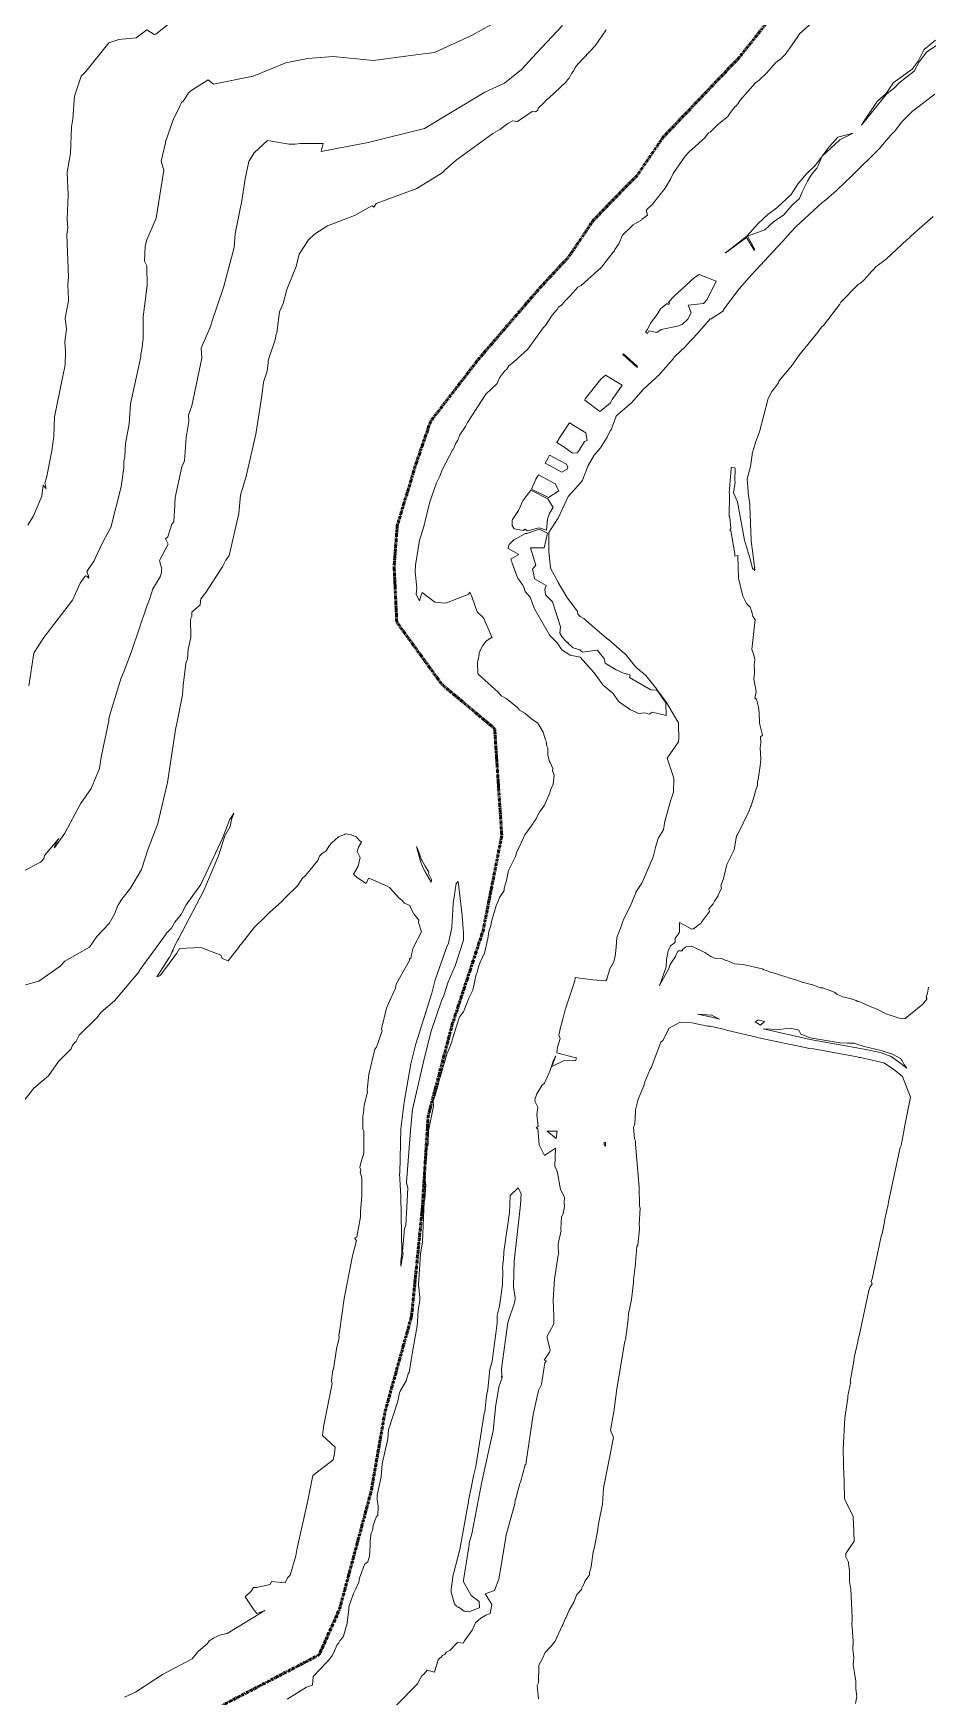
# Model space of a CAD drawing. Header units: metres. Extents: x 808092 to 809616, y 9156899 to 9158040.
# Drawn here: x 808576.5 to 808812.7, y 9157378.6 to 9157817.8 of the extents above; entities that cross this region are included whole.
import ezdxf

# ---------------------------------------------------------------- set-up
doc = ezdxf.new("R2010")
doc.units = ezdxf.units.M
doc.linetypes.add('ACAD_ISO08W100', pattern=[36, 24, -3, 6, -3])
doc.linetypes.add('PHANTOM2', pattern=[1.25, 0.625, -0.125, 0.125, -0.125, 0.125, -0.125])
doc.layers.add('AA L BOT', color=148, linetype='ACAD_ISO08W100')
doc.layers.add('C-TOPO-MAJR', color=9, linetype='Continuous')

msp = doc.modelspace()

# ---------------------------------------------------------------- linework, layer by layer
at = {"layer": 'AA L BOT', "color": 11, "linetype": 'PHANTOM2', "lineweight": 50, "flags": 128}
msp.add_lwpolyline([(809009.76, 9157202.86), (809014.54, 9157221.4), (809017.27, 9157235.2), (809018.36, 9157253.51), (809016.04, 9157264.42), (809013.72, 9157273.55), (809010.43, 9157317.5), (809004.7, 9157358.17), (809003.88, 9157375.54), (809001.56, 9157383.03), (808999.38, 9157413.85), (808997.46, 9157438.58), (808996.64, 9157444.85), (808989.68, 9157458.21), (808984.2, 9157467.93), (808976.7, 9157477.74), (808966.18, 9157491.69), (808960.72, 9157495.5), (808957.85, 9157501.09), (808948.81, 9157519.52), (808930.29, 9157538.21), (808919.72, 9157548.33), (808926.34, 9157564.44), (808941.53, 9157604.28), (808959.17, 9157651.22), (808975.82, 9157702.07), (808981.13, 9157717.28), (808980.58, 9157722.7), (808966.39, 9157741.88), (808939.93, 9157779.47), (808927.82, 9157791.17), (808904.71, 9157818.16), (808893.41, 9157829.72), (808866.84, 9157842.09), (808842.32, 9157851.69), (808817.56, 9157854.75), (808802.36, 9157852.79), (808789.98, 9157845.57), (808763, 9157811.51), (808742.78, 9157790.32), (808735.94, 9157780.28), (808724.4, 9157768.47), (808717.86, 9157758.74), (808710.35, 9157750.68), (808693.91, 9157731.58), (808681.39, 9157715.32), (808677.62, 9157704.31), (808672.61, 9157687.91), (808671.77, 9157677.18), (808672.47, 9157662.31), (808684.4, 9157645.86), (808698.32, 9157634.19), (808700.2, 9157605.97), (808695.24, 9157580.72), (808687.14, 9157556.16), (808680.76, 9157531.9), (808679.2, 9157507.34), (808676.36, 9157478.97), (808669.41, 9157453.99), (808665.72, 9157432.87), (808657.34, 9157401.65), (808651.95, 9157389.6), (808627.39, 9157376.81), (808613.63, 9157368.16), (808599.41, 9157357.21), (808589.63, 9157343.18), (808579.91, 9157324.84), (808565.92, 9157300.21), (808551.85, 9157274.81), (808547.84, 9157261.07), (808549.32, 9157250.14), (808556.53, 9157238.48), (808562.01, 9157228.25), (808573.12, 9157208.61), (808582.2, 9157194.93), (808600.88, 9157177.56), (808621.74, 9157158.62), (808629.84, 9157151.16), (808635.95, 9157144.12), (808668.13, 9157132.22), (808682.11, 9157128.83), (808705.18, 9157127.22), (808727.24, 9157125.01), (808744.34, 9157126.48), (808754.77, 9157125.31), (808764.18, 9157125.45), (808769.03, 9157127.8), (808780.93, 9157127.95), (808797.59, 9157127.66), (808824.19, 9157126.92), (808834.92, 9157128.83), (808860.61, 9157135), (808866.51, 9157128.37), (808899.13, 9157127.19), (808914.32, 9157127.78), (808929.8, 9157131.31), (808950.06, 9157133.82), (808969.68, 9157143.23), (808977.61, 9157147.31), (808981.62, 9157160.05), (808992.52, 9157180.45), (809000.83, 9157192.98), (809006.88, 9157200.89)], close=True, dxfattribs=at)
at = {"layer": 'C-TOPO-MAJR', "color": 9, "linetype": 'Continuous', "lineweight": 5}
for points, elevation in [([(808727.75, 9157818.69), (808724.9, 9157814.51), (808720.25, 9157809.69), (808719.59, 9157808.81), (808719.11, 9157807.78), (808718.64, 9157807.16), (808718.01, 9157805.99), (808717.59, 9157805.56), (808717.13, 9157804.88), (808712.69, 9157800.73), (808712.03, 9157800.27), (808711.22, 9157799.34), (808709.81, 9157798.01), (808709.76, 9157797.48), (808709.15, 9157797.09), (808708.23, 9157797.13), (808704.35, 9157794.55), (808703.11, 9157794.65), (808701.84, 9157793.98), (808699.73, 9157792.37), (808697.87, 9157791.33), (808688.13, 9157784.27), (808685.33, 9157781.87), (808684.46, 9157780.95), (808677.77, 9157776.82), (808667.04, 9157772.87), (808666.37, 9157771.86), (808665.9, 9157772.26), (808661.27, 9157769.72), (808654.21, 9157766.96), (808650.72, 9157764.77), (808649.13, 9157763.3), (808646.65, 9157759.5), (808645.89, 9157756.24), (808643.41, 9157750.14), (808642.46, 9157746.48), (808641.51, 9157744.27), (808640.81, 9157738.74), (808640.65, 9157738.37), (808640.36, 9157736.86), (808638.7, 9157731.93), (808638.54, 9157731.32), (808638.54, 9157730.75), (808638.27, 9157728.63), (808637.23, 9157725.68), (808636.86, 9157722.11), (808635.23, 9157711.94), (808632.69, 9157700.9), (808631.22, 9157695.81), (808630.73, 9157690.98), (808628.22, 9157679.88), (808627.34, 9157678.64), (808626.5, 9157677.08), (808622, 9157670.18), (808620.68, 9157668.44), (808620.56, 9157666.87), (808618.36, 9157664.98), (808618.35, 9157663.84), (808618, 9157663.14), (808618.1, 9157658.28), (808617.33, 9157655.14), (808617.18, 9157652.58), (808616.97, 9157652), (808616.8, 9157651.38), (808616.03, 9157645.6), (808615.89, 9157643.13), (808614.25, 9157635.14), (808614.08, 9157634.5), (808611.92, 9157619.98), (808609.4, 9157609.12), (808606.8, 9157602.44), (808605.05, 9157597), (808602.13, 9157592.1), (808599.83, 9157589.12), (808598.8, 9157587.46), (808597.93, 9157585.16), (808596.53, 9157582.74), (808593.28, 9157579.34), (808591.31, 9157576.49), (808584.78, 9157572.8), (808583.57, 9157571.43), (808577.95, 9157567.47), (808570.97, 9157565.59)], 2890), ([(808716.22, 9157819.87), (808709.39, 9157812.57), (808705.39, 9157808.22), (808700.94, 9157804.61), (808695.74, 9157802.27), (808679.77, 9157792.67), (808664.89, 9157789.01), (808652.52, 9157786.55), (808653, 9157788.67), (808646.99, 9157788.7), (808645.61, 9157788.52), (808644.09, 9157788.52), (808638.35, 9157789.49), (808634.82, 9157786.28), (808633.42, 9157783.95), (808632.45, 9157779.39), (808631.35, 9157772.51), (808631.27, 9157772.29), (808629.79, 9157764.87), (808629.53, 9157761.21), (808626.72, 9157750.7), (808623.61, 9157741.58), (808623.34, 9157740.59), (808620.84, 9157734.68), (808621, 9157732.04), (808618.34, 9157719.4), (808617.5, 9157716.97), (808617.55, 9157715.29), (808616.85, 9157711.07), (808616.42, 9157704.92), (808615.74, 9157703.32), (808613.97, 9157695.23), (808613.86, 9157693.35), (808613.87, 9157693.19), (808613.6, 9157688.84), (808613.07, 9157688.18), (808611.99, 9157684.86), (808611.36, 9157684.35), (808612.08, 9157682.9), (808609.84, 9157678.56), (808610.44, 9157676.34), (808610.31, 9157675.93), (808610.36, 9157675.31), (808609.98, 9157674.32), (808608.05, 9157671.07), (808607.2, 9157668.32), (808606.43, 9157666.55), (808602.37, 9157654.57), (808600.41, 9157649.21), (808599.69, 9157647.64), (808596.69, 9157637.83), (808596.46, 9157636.68), (808596.46, 9157636.27), (808594.39, 9157626.69), (808593.96, 9157623.67), (808591.72, 9157618.37), (808588.94, 9157614.36), (808584.78, 9157606.58), (808582.1, 9157602.76), (808581.94, 9157602.82), (808582.17, 9157603.36), (808583.26, 9157605.17), (808579.44, 9157600.67), (808579.26, 9157599.85), (808578.36, 9157598.96), (808572.86, 9157595.99)], 2880), ([(808613.91, 9157821.63), (808608.83, 9157817.58), (808608.64, 9157817.58), (808608.43, 9157817.47), (808606.44, 9157818.7), (808603.63, 9157816.64), (808599.02, 9157816.15), (808596.43, 9157815.31), (808590.34, 9157807.75), (808589.11, 9157806.49), (808587.37, 9157801.17), (808586.93, 9157795.26), (808586.53, 9157793.12), (808586.3, 9157786.1), (808585.44, 9157781.16), (808585.71, 9157775.18), (808585.41, 9157768.66), (808585.55, 9157766.42), (808585.45, 9157765.21), (808585.36, 9157764.61), (808585.79, 9157753.37), (808585.63, 9157751.35), (808585.77, 9157747.47), (808585.76, 9157747.17), (808584.89, 9157742.55), (808585.26, 9157739.7), (808584.84, 9157736.33), (808584.99, 9157733.74), (808584.91, 9157730.26), (808582.03, 9157716.56), (808581.87, 9157711.45), (808581.4, 9157707.51), (808579.98, 9157700.41), (808579.49, 9157698.99), (808579.89, 9157697.62), (808579.22, 9157698.23), (808579.04, 9157698.46), (808578.75, 9157695.56), (808576.52, 9157690.43), (808575.01, 9157687.9)], 2860), ([(808697.27, 9157820.07), (808692.2, 9157817.18), (808682.47, 9157812.75), (808678.11, 9157812.19), (808666.36, 9157810.61), (808655.65, 9157811.65), (808648.96, 9157811.12), (808643.17, 9157810.02), (808634.57, 9157806.45), (808624.03, 9157804.41), (808622.67, 9157805.51), (808618.34, 9157802.83), (808617.49, 9157802.04), (808616.5, 9157800.48), (808616.04, 9157799.89), (808615.63, 9157799.49), (808615.28, 9157798.81), (808615.07, 9157798.29), (808613.5, 9157795.25), (808611.36, 9157789.18), (808611.36, 9157788.88), (808610.21, 9157784.05), (808610.91, 9157781.68), (808608.94, 9157769), (808606.45, 9157763.27), (808606.05, 9157761.59), (808605.83, 9157757.66), (808606.47, 9157756.42), (808606.52, 9157751.19), (808605.47, 9157742.93), (808605.46, 9157737.17), (808605.18, 9157734.34), (808604.91, 9157732.95), (808604.89, 9157732.37), (808602.15, 9157719.97), (808601.8, 9157714.72), (808600.85, 9157709.45), (808600.68, 9157705.93), (808600.36, 9157704.75), (808600.42, 9157703.05), (808599.71, 9157698.07), (808596.98, 9157687.27), (808594.99, 9157683.82), (808593.06, 9157679.74), (808592.58, 9157678.52), (808590.93, 9157676.19), (808590.63, 9157675.65), (808591.01, 9157674.56), (808591.13, 9157673.96), (808590.58, 9157674.43), (808590.38, 9157674.57), (808590.06, 9157674.37), (808588.87, 9157672.63), (808586.81, 9157668.12), (808579.24, 9157658.28), (808576.7, 9157654.31), (808576.65, 9157654.1), (808575.28, 9157645.48)], 2870), ([(808783.1, 9157821.45), (808778.8, 9157817.69), (808778.6, 9157817.19), (808777.45, 9157815.59), (808777.1, 9157815.02), (808775.01, 9157812.21), (808773.89, 9157811.08), (808772.57, 9157810.13), (808770.15, 9157807.27), (808768.21, 9157805.4), (808767.21, 9157804.69), (808763.19, 9157800.14), (808762.63, 9157799.24), (808762.05, 9157798.59), (808761.62, 9157798.3), (808760.39, 9157796.62), (808759.93, 9157795.86), (808757.1, 9157793.54), (808755.26, 9157791.73), (808754.79, 9157791.52), (808753.81, 9157790.24), (808749.57, 9157786.44), (808748.66, 9157785.4), (808745.44, 9157780.82), (808744.85, 9157779.5), (808743.34, 9157776.9), (808739.98, 9157772.71), (808738.35, 9157771.12), (808738.69, 9157769.82), (808737.25, 9157768.73), (808737.19, 9157768.56), (808734.91, 9157767.21), (808734.59, 9157766.84), (808732.05, 9157764.48), (808731.12, 9157762.17), (808730.03, 9157760.68), (808729.93, 9157760.38), (808729.6, 9157760.05), (808726.5, 9157756.09), (808726.42, 9157755.95), (808721.13, 9157751.17), (808720.27, 9157750.74), (808718.28, 9157748.5), (808717.02, 9157747.27), (808716.04, 9157746.14), (808715.22, 9157745.48), (808714.87, 9157744.89), (808713.51, 9157743.35), (808711.72, 9157740.61), (808711.12, 9157740.03), (808707.06, 9157734.38), (808703.26, 9157730.95), (808702.03, 9157730.02), (808701.5, 9157729.15), (808700.89, 9157728.63), (808699.64, 9157726.85), (808699, 9157725.37), (808696, 9157722.53), (808691.12, 9157715.07), (808690.66, 9157714), (808689.82, 9157712.87), (808689.1, 9157711.76), (808688.62, 9157710.34), (808688.1, 9157709.55), (808687.42, 9157708.01), (808687.24, 9157707.94), (808684.51, 9157702.74), (808683.82, 9157700.88), (808682.96, 9157699.08), (808681.2, 9157694.09), (808679.57, 9157687.23), (808678.48, 9157683.95), (808677.42, 9157677.36), (808677.31, 9157675.68), (808677.74, 9157671.31), (808677.55, 9157669.72), (808677.57, 9157669.65), (808678.46, 9157667.97), (808678.8, 9157669.13), (808679.2, 9157670.17), (808682.55, 9157667.59), (808682.66, 9157667.62), (808685.28, 9157667.34), (808685.6, 9157667.4), (808691.04, 9157669.54), (808691.45, 9157669.67), (808691.76, 9157670.23), (808692.42, 9157668.83), (808693.72, 9157665.01), (808695.22, 9157663.6), (808695.28, 9157663.46), (808695.44, 9157663.27), (808697.64, 9157658.18), (808697.34, 9157658.16), (808696.09, 9157657.32), (808695.08, 9157656.04), (808694.25, 9157654.2), (808694.23, 9157653.75), (808693.75, 9157651.64), (808693.88, 9157648.79), (808693.96, 9157648.57), (808699.21, 9157643.79), (808700.03, 9157642.82), (808701.33, 9157642.15), (808704.35, 9157639.76), (808704.89, 9157639.1), (808706.29, 9157638.27), (808708.03, 9157636.82), (808709.73, 9157635.62), (808711.09, 9157633.3), (808711.73, 9157631.23), (808711.96, 9157630.89), (808712.11, 9157629.57), (808712.33, 9157629.05), (808712.34, 9157627.19), (808712.8, 9157625.48), (808713.01, 9157625.23), (808713.7, 9157623.68), (808713.58, 9157623.02), (808714.04, 9157621.94), (808713.76, 9157619.55), (808713.04, 9157617.96), (808712.87, 9157617.22), (808711.43, 9157613.79), (808710.28, 9157612.35), (808709.22, 9157610.31), (808708.54, 9157609.45), (808708.4, 9157609.04), (808706.25, 9157606.15), (808705.98, 9157605.36), (808704.08, 9157601.44), (808703.81, 9157600.47), (808701.94, 9157596.69), (808701.42, 9157594.11), (808700.82, 9157592.07), (808700.79, 9157591.42), (808699.62, 9157589.58), (808699.19, 9157588.41), (808698.81, 9157587.79), (808697.48, 9157583.28), (808697.35, 9157582.11), (808697.09, 9157581.65), (808696.75, 9157580.59), (808696.52, 9157578.79), (808695.69, 9157575.23), (808695.51, 9157574.7), (808694.46, 9157572.57), (808693.99, 9157571.06), (808693.78, 9157570.14), (808693.34, 9157568.92), (808692.59, 9157565.14), (808691.48, 9157563.01), (808690.05, 9157559.37), (808689.11, 9157558.18), (808688.86, 9157557.59), (808687.1, 9157552.06), (808687, 9157551.47), (808686.06, 9157549), (808685.82, 9157548.52), (808684.44, 9157544.02), (808684.37, 9157543.53), (808683.9, 9157542.09), (808683.76, 9157541.76), (808683.32, 9157539.76), (808682.78, 9157538), (808682.71, 9157537.59), (808682.05, 9157535.9), (808682.14, 9157534.46), (808680.88, 9157527.99), (808680.73, 9157524.73), (808680.73, 9157524.56), (808680.64, 9157524.1), (808680.07, 9157523.31), (808680.44, 9157521.82), (808680.25, 9157520.13), (808679.92, 9157518.87), (808679.81, 9157516.49), (808680.02, 9157514.22), (808680.13, 9157513.74), (808679.91, 9157509.93), (808679.68, 9157509.27), (808679.29, 9157498.69), (808678.74, 9157495.46), (808678.18, 9157487.33), (808678.6, 9157484.11), (808678.54, 9157483.15), (808678.12, 9157480.69), (808677.97, 9157477.44), (808677.77, 9157475.89), (808677.67, 9157475.54), (808676.49, 9157469.13), (808676.45, 9157468.6), (808675.72, 9157464.18), (808675.51, 9157463.78), (808674.98, 9157462), (808673.33, 9157459.25), (808673.2, 9157458.81), (808672.75, 9157456.64), (808670.3, 9157449.08), (808670.09, 9157446.63), (808668.64, 9157440.07), (808668.38, 9157436.65), (808667.29, 9157431.77), (808667.28, 9157430.6), (808667.54, 9157428.89), (808667.44, 9157426.49), (808667.01, 9157425.98), (808666.24, 9157423.8), (808666.08, 9157422.45), (808665.72, 9157421.79), (808665.43, 9157419.84), (808665.47, 9157418.51), (808665.28, 9157415.69), (808664.8, 9157414.15), (808663.97, 9157413.48), (808662.59, 9157409.84), (808662.49, 9157408.83), (808661.69, 9157407.03), (808661.02, 9157405.83), (808659.77, 9157402.32), (808659.78, 9157401.58), (808659.29, 9157397.44), (808659.04, 9157396.84), (808658.77, 9157395.72), (808658.27, 9157394.41), (808657.43, 9157393.3), (808657.16, 9157392.8), (808656.69, 9157392.32), (808655.75, 9157390.02), (808655.28, 9157389.25), (808654.17, 9157387.89), (808650.4, 9157383.88), (808650.17, 9157381.62), (808648.66, 9157381.06), (808643.51, 9157377.92)], 2900), ([(808814.72, 9157815.98), (808811.78, 9157813.53), (808811.67, 9157813.42), (808810.17, 9157810.43), (808808.62, 9157808.31), (808803.55, 9157804.7), (808803.55, 9157804.7), (808803.45, 9157804.58), (808801.75, 9157801.87), (808799.46, 9157799.88), (808799.36, 9157799.76), (808795.73, 9157794.39), (808795.72, 9157794.37), (808795.24, 9157793.51), (808801.74, 9157801.63), (808801.92, 9157801.81), (808804, 9157803.46), (808805.03, 9157804.62), (808809.08, 9157807.82), (808810.4, 9157810.27), (808812.48, 9157812.87), (808815.31, 9157814.75)], 2910), ([(808814.53, 9157801.74), (808808.68, 9157797.22), (808805.99, 9157794.62), (808805.89, 9157794.4), (808803.9, 9157791.87), (808803.71, 9157791.67), (808803.49, 9157791.51), (808800.25, 9157787.7), (808800.11, 9157787.57), (808792.59, 9157780.08), (808788.75, 9157776.46), (808788.53, 9157776.22), (808785.17, 9157773.33), (808784.88, 9157773.23), (808777.87, 9157766.72), (808775.63, 9157764.32), (808775.5, 9157764.13), (808775.4, 9157763.96), (808766.18, 9157754.05), (808762.93, 9157750.37), (808758.87, 9157744.92), (808758.8, 9157744.78), (808758.7, 9157744.66), (808758.77, 9157744.49), (808755.48, 9157742.42), (808755.36, 9157742.33), (808755.25, 9157742.38), (808752.02, 9157738.64), (808751.94, 9157738.58), (808748.9, 9157735.34), (808748.84, 9157735.22), (808745.69, 9157732.25), (808745.55, 9157731.9), (808742.14, 9157728.02), (808742.09, 9157727.94), (808741.99, 9157727.89), (808737.65, 9157723.8), (808734.48, 9157720.21), (808730.83, 9157717.13), (808730.44, 9157716.69), (808729.09, 9157713.11), (808728.82, 9157712.79), (808728.03, 9157711.15), (808726.25, 9157708.38), (808724.59, 9157706.4), (808723.02, 9157703.71), (808721.48, 9157699.83), (808721.05, 9157699.23), (808717.73, 9157695.53), (808715.05, 9157689.74), (808715.02, 9157689.64), (808712.66, 9157686), (808712.67, 9157681.04), (808713.08, 9157676.54), (808715.03, 9157673.02), (808715.08, 9157672.76), (808717.41, 9157668.89), (808720.16, 9157665.09), (808720.29, 9157664.42), (808720.93, 9157663.84), (808721.83, 9157663.31), (808724.75, 9157660.7), (808728.32, 9157657.75), (808728.37, 9157657.71), (808732.71, 9157653.99), (808732.76, 9157653.94), (808732.85, 9157653.85), (808735.64, 9157650.41), (808738.18, 9157648.33), (808738.21, 9157648.27), (808738.22, 9157648.26), (808738.24, 9157648.24), (808741.11, 9157644.58), (808741.12, 9157644.57), (808743.68, 9157641.11), (808743.7, 9157641.08), (808743.71, 9157641.07), (808746.68, 9157635.96), (808746.86, 9157635.83), (808746.87, 9157635.72), (808746.89, 9157635.52), (808746.85, 9157635.34), (808746.83, 9157635.16), (808746.97, 9157631.55), (808746.84, 9157630.83), (808746.85, 9157630.72), (808743.85, 9157626.42), (808745.68, 9157621.08), (808745.66, 9157620.95), (808745.67, 9157620.89), (808745.56, 9157617.55), (808745.51, 9157617.45), (808744.93, 9157615.58), (808744.87, 9157615.43), (808743.36, 9157609.99), (808743.34, 9157609.89), (808743.29, 9157609.8), (808742.89, 9157607.44), (808741.57, 9157605.39), (808741.5, 9157605.22), (808740.85, 9157603.2), (808740.22, 9157600.3), (808737.3, 9157593.59), (808737.2, 9157593.4), (808735.57, 9157590.97), (808735.57, 9157590.87), (808734.14, 9157587.21), (808732.42, 9157584.01), (808731.95, 9157582.6), (808731.87, 9157582.43), (808730.57, 9157579.06), (808730.43, 9157576.47), (808730.14, 9157574.06), (808730.04, 9157573.8), (808729.76, 9157572.6), (808728.77, 9157570.79), (808727.98, 9157568.01), (808727.98, 9157568), (808727.71, 9157567.62), (808724.28, 9157567.84), (808719.62, 9157568.49), (808719.47, 9157567.62), (808717.13, 9157560.45), (808717.05, 9157560.3), (808716.34, 9157557.51), (808716.34, 9157557.46), (808715.67, 9157555.3), (808715.3, 9157553.21), (808715.58, 9157552.33), (808714.96, 9157550.11), (808714.78, 9157548.62), (808719.44, 9157547.38), (808719.96, 9157547.31), (808719.88, 9157547.11), (808719.76, 9157546.57), (808716.53, 9157546.49), (808713.4, 9157545.01), (808714.52, 9157547.8), (808713.86, 9157546.65), (808712.95, 9157543.93), (808711.52, 9157540.55), (808710.67, 9157539.87), (808710.65, 9157539.82), (808709.49, 9157537.8), (808708.91, 9157536.24), (808709.05, 9157536.05), (808708.93, 9157535.83), (808709.7, 9157534.24), (808709.5, 9157532.3), (808709.82, 9157529.21), (808709.31, 9157528.71), (808709.69, 9157528.57), (808710.09, 9157524.3), (808711.5, 9157521.5), (808714.39, 9157523.4), (808714.2, 9157518.64), (808714.89, 9157517.07), (808714.92, 9157516.93), (808715.69, 9157512.52), (808716.72, 9157510.64), (808716.77, 9157510.36), (808716.67, 9157508.94), (808716.79, 9157508), (808716.4, 9157506.13), (808715.95, 9157505.16), (808715.82, 9157502.02), (808715.91, 9157501.67), (808715.1, 9157498.13), (808715.05, 9157497.52), (808715.16, 9157495.77), (808715.25, 9157495.51), (808715.06, 9157495.17), (808714.13, 9157488.79), (808713.81, 9157483.33), (808713.99, 9157478.92), (808713.93, 9157478.63), (808713.93, 9157477.06), (808712.23, 9157473.76), (808712.22, 9157473.33), (808712.95, 9157470.09), (808712.77, 9157469.54), (808711.43, 9157467.41), (808712.01, 9157467.28), (808711.53, 9157466.72), (808710.73, 9157460.99), (808709.86, 9157459.46), (808708.45, 9157453.06), (808706.62, 9157440.61), (808706.63, 9157440.23), (808706.57, 9157439.93), (808706.42, 9157439.79), (808705.16, 9157435.19), (808704.99, 9157434.86), (808703.81, 9157430.58), (808703.74, 9157430.48), (808703.71, 9157430.36), (808703.66, 9157429.99), (808703.7, 9157429.86), (808701.23, 9157420.94), (808701.23, 9157420.62), (808699.38, 9157409.59), (808698.25, 9157406.59), (808695.79, 9157405.71), (808697.54, 9157402.95), (808697.11, 9157400.58), (808696.02, 9157400.1), (808694.64, 9157399.27), (808693.24, 9157398.05), (808692.41, 9157396.15), (808690.39, 9157393.35), (808689.99, 9157392.7), (808688.5, 9157392.92), (808686.48, 9157390.76), (808685.6, 9157390.44), (808685.12, 9157389.75), (808684.53, 9157389.46), (808684.23, 9157389.04), (808683.39, 9157388.41), (808682.47, 9157385.06), (808680.48, 9157385.54), (808679.73, 9157384.63), (808679.06, 9157384.07), (808678.2, 9157382.51), (808678.02, 9157382.04), (808672.18, 9157376.17)], 2910), ([(808814.1, 9157769.44), (808808.24, 9157764.27), (808807.82, 9157763.74), (808807.25, 9157763.36), (808801.75, 9157758.2), (808798.98, 9157756.13), (808798.46, 9157755.5), (808797.91, 9157754.98), (808795.93, 9157752.72), (808794.95, 9157751.81), (808794.44, 9157751.6), (808789.74, 9157746.81), (808789.47, 9157746.26), (808785.18, 9157740.68), (808784.72, 9157740.26), (808784.04, 9157739.45), (808783.72, 9157738.98), (808778.62, 9157732.76), (808776.97, 9157730.23), (808773.4, 9157725.91), (808773.27, 9157725.5), (808771.71, 9157723.42), (808771.54, 9157723.23), (808770.67, 9157721.52), (808770.53, 9157721.33), (808768.23, 9157712.57), (808767.3, 9157710.02), (808767.24, 9157709.62), (808766.32, 9157706.83), (808766.33, 9157706.48), (808765.88, 9157703.44), (808765.04, 9157700.19), (808765.3, 9157696.85), (808765.28, 9157696.66), (808765.28, 9157696.48), (808765.67, 9157693.34), (808765.68, 9157693.19), (808765.68, 9157693.01), (808765.71, 9157692.81), (808766.03, 9157684.06), (808766.03, 9157683.95), (808766.03, 9157683.82), (808766.95, 9157676.99), (808766.99, 9157676.83), (808766.98, 9157676.78), (808767.01, 9157675.95), (808766.41, 9157676.47), (808765.92, 9157678.7), (808764.31, 9157683.96), (808762.44, 9157694.12), (808761.42, 9157696.44), (808761.82, 9157699.31), (808761.75, 9157699.61), (808761.81, 9157702.77), (808761.79, 9157703.06), (808760.87, 9157703.12), (808760.79, 9157703.11), (808760.75, 9157702.83), (808760.74, 9157702.82), (808760.74, 9157702.81), (808760.29, 9157696.47), (808760.33, 9157696.29), (808760.38, 9157693.24), (808760.26, 9157693.02), (808760.29, 9157690.26), (808760.4, 9157690.01), (808760.66, 9157687.08), (808760.47, 9157686.7), (808760.69, 9157686.41), (808761.74, 9157680.38), (808761.73, 9157679.73), (808762.57, 9157679.93), (808762.76, 9157673.89), (808763.89, 9157669.13), (808764.86, 9157667.2), (808765.82, 9157666.3), (808766.28, 9157665.07), (808766.48, 9157663.83), (808767.1, 9157662.97), (808766.23, 9157655.12), (808766.71, 9157653.92), (808767, 9157652.45), (808766.84, 9157651), (808766.96, 9157649.61), (808766.93, 9157648.83), (808766.73, 9157647.26), (808767.33, 9157644.54), (808767.38, 9157643.9), (808767.06, 9157642.28), (808767.49, 9157641.96), (808767.98, 9157639.82), (808768.19, 9157638.4), (808768.27, 9157635.68), (808769.03, 9157632.45), (808768.57, 9157632.06), (808768.62, 9157630.55), (808768.4, 9157629.1), (808768.59, 9157626.12), (808768.48, 9157624.41), (808767.95, 9157620.79), (808767.78, 9157620.25), (808767.75, 9157619.22), (808767.15, 9157617.52), (808767.02, 9157616.89), (808766.82, 9157616.4), (808766.04, 9157613.81), (808765.86, 9157613.51), (808765.49, 9157612.31), (808762.49, 9157606.12), (808762.23, 9157605.76), (808761.55, 9157602.2), (808759.64, 9157598.29), (808758.8, 9157594.66), (808758.04, 9157592.67), (808758.25, 9157592.04), (808757.35, 9157590.24), (808757.33, 9157590.05), (808756.4, 9157588.61), (808756.03, 9157587.91), (808754.87, 9157586.59), (808755.08, 9157585.94), (808752.95, 9157583.06), (808752.88, 9157582.87), (808752.72, 9157582.7), (808750.86, 9157581.29), (808750.38, 9157581.22), (808747.14, 9157582.98), (808747.11, 9157580.49), (808745.99, 9157578.79), (808746.03, 9157577.83), (808745.74, 9157577.56), (808744.76, 9157576.85), (808744.13, 9157575.52), (808743.69, 9157573.18), (808743.64, 9157571.27), (808741.83, 9157566.28), (808742.35, 9157567.35), (808744.36, 9157570.88), (808744.69, 9157571.95), (808746.07, 9157574.04), (808746.36, 9157574.77), (808746.82, 9157575.5), (808747.94, 9157575.49), (808747.95, 9157575.88), (808748.78, 9157576.6), (808750.38, 9157576.72), (808753.8, 9157575.1), (808755.43, 9157574.05), (808756.61, 9157573.52), (808758.06, 9157573.6), (808759.37, 9157573.01), (808759.84, 9157572.84), (808761.24, 9157572.22), (808761.69, 9157572.08), (808763.98, 9157571.95), (808768.98, 9157570.79), (808769.43, 9157570.51), (808769.89, 9157570.42), (808771.35, 9157569.8), (808771.89, 9157569.73), (808775.49, 9157568.57), (808775.94, 9157568.37), (808777.59, 9157567.93), (808779.77, 9157567.19), (808780.28, 9157567.1), (808781.9, 9157566.62), (808782.34, 9157566.53), (808784.31, 9157565.76), (808784.88, 9157565.71), (808787.65, 9157564.78), (808788.17, 9157564.48), (808788.66, 9157564.1), (808790.15, 9157563.39), (808792.18, 9157562.94), (808793.79, 9157562.38), (808794.25, 9157562.17), (808794.76, 9157562.02), (808798.26, 9157560.5), (808798.74, 9157560.34), (808801.76, 9157558.89), (808805.14, 9157557.75), (808806.75, 9157557.64), (808811.41, 9157561.48), (808812.43, 9157562.76), (808812.48, 9157563.03), (808812.3, 9157563.25), (808812.42, 9157563.82), (808812.67, 9157564.34), (808812.88, 9157565.94)], 2920), ([(808600.6, 9157378.45), (808602.47, 9157379.35), (808603.5, 9157379.74), (808610.57, 9157384.4), (808618.41, 9157388.55), (808619.92, 9157390.38), (808622.52, 9157392.58), (808622.95, 9157393.31), (808624.06, 9157394.06), (808625.69, 9157394.8), (808627.66, 9157395.26), (808637.64, 9157401.33), (808635.54, 9157400.58), (808634.55, 9157401.74), (808632.47, 9157404.9), (808634.02, 9157406.45), (808634.62, 9157407.41), (808635.44, 9157407.37), (808639.02, 9157408.2), (808639.42, 9157409.03), (808642.97, 9157408.62), (808643.64, 9157409.97), (808644.3, 9157410.64), (808645.83, 9157415.73), (808646.07, 9157417.34), (808648.94, 9157430.38), (808650.31, 9157436.94), (808655.68, 9157441.11), (808656.02, 9157442.8), (808656.21, 9157444.43), (808652.84, 9157447.54), (808653.13, 9157449.83), (808655.43, 9157461.29), (808655.16, 9157461.92), (808655.2, 9157462.06), (808655.54, 9157464.9), (808655.78, 9157465.01), (808656.54, 9157470.45), (808657.21, 9157473.36), (808657.16, 9157474.14), (808657.35, 9157474.95), (808658.57, 9157483.76), (808660.79, 9157494.95), (808661.83, 9157499.05), (808661.33, 9157499.61), (808661.94, 9157499.93), (808662.91, 9157505.25), (808662.88, 9157506.71), (808663.28, 9157510.8), (808663.22, 9157515.62), (808662.84, 9157517.04), (808662.94, 9157517.67), (808662.75, 9157518.29), (808663, 9157519.58), (808663.78, 9157522.08), (808663.74, 9157527.79), (808663.5, 9157528.49), (808663.49, 9157531.97), (808663.71, 9157532.66), (808663.88, 9157534.74), (808664.75, 9157538.21), (808664.68, 9157538.83), (808665.13, 9157542.83), (808666.7, 9157549.54), (808667.1, 9157550.05), (808668.6, 9157554.4), (808668.42, 9157554.94), (808669.79, 9157560.42), (808670.26, 9157561.64), (808672.09, 9157565.62), (808672.19, 9157566.38), (808672.36, 9157566.9), (808675.86, 9157572.94), (808675.86, 9157573.53), (808676.14, 9157573.43), (808676.25, 9157574.18), (808676.81, 9157576.33), (808679, 9157580.58), (808678.21, 9157582.96), (808678.32, 9157583.61), (808677, 9157585.28), (808676.12, 9157586.95), (808675.91, 9157587.46), (808674.5, 9157588.15), (808673.87, 9157588.8), (808673.05, 9157589.5), (808670.51, 9157592.21), (808669.9, 9157592.56), (808665.56, 9157594.51), (808665.04, 9157594.69), (808664.41, 9157593.26), (808662.07, 9157594.79), (808661, 9157595.77), (808661, 9157595.78), (808661.01, 9157595.79), (808662.29, 9157597.9), (808662.83, 9157600.17), (808662.01, 9157601.78), (808662.32, 9157602.92), (808663.11, 9157604.18), (808662.55, 9157604.73), (808662.26, 9157605.12), (808662.08, 9157605.19), (808661.85, 9157605.58), (808660.2, 9157606.21), (808658.91, 9157606.45), (808658.68, 9157606.26), (808657.05, 9157605.64), (808655.34, 9157604.03), (808654.65, 9157603.25), (808653.86, 9157601.92), (808652.77, 9157601.2), (808652.08, 9157600.49), (808651.64, 9157599.34), (808648.34, 9157595.38), (808647.49, 9157594.59), (808646.36, 9157592.76), (808643.11, 9157589.63), (808642.04, 9157588.42), (808638.97, 9157585.74), (808636.87, 9157583.59), (808635.88, 9157582.78), (808634.88, 9157581.8), (808634.88, 9157581.8), (808631.34, 9157577.26), (808630.99, 9157576.91), (808630.74, 9157576.49), (808627.97, 9157572.87), (808626.31, 9157573.47), (808625.98, 9157574.41), (808620.76, 9157576.38), (808615.11, 9157576.11), (808614.34, 9157574.87), (808610.07, 9157569.12), (808609.79, 9157568.88), (808609.14, 9157568.67), (808612.42, 9157573.84), (808613.42, 9157575.7), (808613.08, 9157575.15), (808614.53, 9157578.31), (808614.84, 9157578.69), (808621.48, 9157591.41), (808625.36, 9157600.64), (808627.05, 9157605.86), (808628.45, 9157608.34), (808628.84, 9157610.17), (808629.4, 9157611.87), (808628.77, 9157610.71), (808628.42, 9157610.32), (808626.57, 9157605.48), (808620.75, 9157593.01), (808616.85, 9157587.65), (808615.73, 9157585.48), (808615.51, 9157585.14), (808613.88, 9157583.05), (808613, 9157581.5), (808611.68, 9157580.22), (808611.42, 9157579.75), (808604.71, 9157570.6), (808604.19, 9157569.73), (808597.9, 9157562.34), (808594.28, 9157559.27), (808593.32, 9157557.96), (808588.61, 9157553.27), (808587.76, 9157551.7), (808586.85, 9157550.61), (808586.44, 9157549.63), (808583.11, 9157546.33), (808580.48, 9157542.5), (808576.65, 9157539.22), (808573.94, 9157535.91)], 2900), ([(808793.59, 9157376.74), (808793.98, 9157378.61), (808793.74, 9157380.62), (808793.73, 9157382.64), (808793.69, 9157382.77), (808793.32, 9157384.66), (808793.34, 9157384.83), (808792.99, 9157386.97), (808793.14, 9157388.83), (808792.96, 9157391.08), (808793.01, 9157393.18), (808792.77, 9157397.06), (808792.69, 9157397.31), (808792.74, 9157399.12), (808792.73, 9157399.36), (808792.37, 9157407.05), (808792.33, 9157407.36), (808792, 9157409.03), (808792.06, 9157411.92), (808791.75, 9157413.73), (808791.74, 9157414.13), (808791.11, 9157415.46), (808791.11, 9157416.41), (808793.29, 9157419.61), (808793.05, 9157424.5), (808793.07, 9157424.87), (808793.01, 9157425.23), (808792.98, 9157426.19), (808790.76, 9157430.64), (808790.7, 9157431.19), (808790.61, 9157434.82), (808790.66, 9157435.4), (808790.42, 9157439.48), (808790.44, 9157440.05), (808790.32, 9157443.96), (808790.83, 9157452.21), (808791.59, 9157457.44), (808791.62, 9157458.03), (808792.37, 9157461.73), (808792.17, 9157461.81), (808793.19, 9157467.2), (808793.29, 9157468.11), (808794.24, 9157472.27), (808794.33, 9157473.09), (808794.63, 9157473.89), (808797.14, 9157485.85), (808797.38, 9157486.66), (808798.05, 9157487.6), (808797.72, 9157488.17), (808798.06, 9157488.89), (808800.31, 9157499.71), (808800.74, 9157501.2), (808801.32, 9157503.92), (808801.39, 9157504.64), (808802.25, 9157508.55), (808802.3, 9157509.2), (808805.41, 9157523.56), (808805.64, 9157524.15), (808806.5, 9157528.37), (808806.56, 9157528.96), (808808.18, 9157536.92), (808806.07, 9157542.3), (808803.63, 9157544.3), (808801.07, 9157545.95), (808794.93, 9157547.35), (808794.46, 9157547.38), (808794.07, 9157547.5), (808794.07, 9157547.5), (808781.55, 9157549.78), (808781.14, 9157549.74), (808780.78, 9157549.88), (808776.44, 9157550.79), (808776, 9157550.84), (808768.11, 9157552.52), (808767.43, 9157552.74), (808759.55, 9157554.58), (808759.1, 9157554.76), (808755.26, 9157555.61), (808754.64, 9157555.6), (808750.38, 9157556.48), (808747.31, 9157556.65), (808744.44, 9157555.06), (808742.75, 9157551.83), (808742.25, 9157551.4), (808739.65, 9157544.62), (808739.34, 9157544.12), (808737.97, 9157540.89), (808737.68, 9157539.91), (808736.23, 9157536.39), (808735.51, 9157533.54), (808735.53, 9157533.03), (808735.33, 9157529.94), (808735.23, 9157529.46), (808734.95, 9157528.99), (808735.27, 9157525.84), (808735.49, 9157525.37), (808735.52, 9157524.87), (808735.49, 9157524.44), (808736.52, 9157513.11), (808736.61, 9157508.16), (808736.71, 9157507.56), (808736.51, 9157503.2), (808736.55, 9157502.63), (808736.54, 9157502.05), (808736.15, 9157497.81), (808735.91, 9157497.41), (808735.48, 9157493.23), (808735.49, 9157492.88), (808735.03, 9157488.66), (808735.01, 9157487.94), (808734.46, 9157483.42), (808733.7, 9157479.67), (808733.69, 9157479.31), (808733.58, 9157478.59), (808733.57, 9157478.19), (808732.86, 9157472.83), (808732.74, 9157472.49), (808730.56, 9157459.84), (808729.83, 9157453.76), (808729.72, 9157453.34), (808728.95, 9157448.95), (808729.72, 9157446.98), (808729.62, 9157446.61), (808727.05, 9157433.64), (808726.82, 9157429.39), (808725.78, 9157424.19), (808725.65, 9157423.81), (808725.63, 9157423.44), (808725.56, 9157423.06), (808725.56, 9157422.71), (808724.71, 9157418.01), (808724.36, 9157416.85), (808723.84, 9157412.86), (808723.39, 9157411.31), (808723.36, 9157410.91), (808723.28, 9157410.53), (808722.15, 9157409.06), (808722.05, 9157408.74), (808721.35, 9157407.22), (808721.23, 9157406.89), (808720.06, 9157405.56), (808719.27, 9157403.5), (808718.01, 9157401.38), (808717.89, 9157401.21), (808717.19, 9157399.47), (808717.06, 9157399.28), (808716.35, 9157397.53), (808716.19, 9157397.31), (808714.27, 9157393.27), (808713.04, 9157391.75), (808711.63, 9157390.26), (808710.9, 9157388.48), (808709.95, 9157386.88), (808709.9, 9157382.23), (808709.57, 9157381.54), (808709.89, 9157377.99)], 2920)]:
    msp.add_lwpolyline(points, dxfattribs=dict(at, elevation=elevation))
for points, elevation in [([(808767.89, 9157767.6), (808764.89, 9157764.2), (808759.23, 9157759.77), (808764.81, 9157763.89), (808766.82, 9157760.51), (808766.95, 9157760.56), (808767.03, 9157760.73), (808765.14, 9157764.26), (808769.71, 9157765.92), (808771.98, 9157768.04), (808774.66, 9157769.85), (808776.15, 9157771.61), (808777.19, 9157772.66), (808778.87, 9157774.14), (808779.5, 9157775.97), (808780.9, 9157778.78), (808781.96, 9157780.53), (808783.39, 9157782.23), (808783.84, 9157783.03), (808784.77, 9157785.27), (808789.47, 9157789.69), (808792.97, 9157791.4), (808788.97, 9157790.38), (808786.74, 9157787.9), (808786.69, 9157787.85), (808782.96, 9157782.93), (808780.77, 9157780.76), (808780.71, 9157780.67), (808778.68, 9157778.31), (808778.48, 9157778.12), (808776.66, 9157775.25), (808772.85, 9157771.73), (808770.46, 9157769.96), (808767.89, 9157767.6)], 2910), ([(808756.85, 9157752.31), (808756.82, 9157752.33), (808752.31, 9157754.07), (808751.11, 9157753.28), (808745.66, 9157748.31), (808744.27, 9157746.78), (808744.47, 9157746.52), (808744.36, 9157746.21), (808743.85, 9157746.42), (808742.22, 9157745.11), (808742.15, 9157745.03), (808741.25, 9157743.51), (808739.52, 9157741.28), (808738.73, 9157739.6), (808738.72, 9157739.58), (808738.13, 9157738.9), (808738.65, 9157738.53), (808739.06, 9157739.23), (808741.17, 9157738.83), (808742.29, 9157739.55), (808746.6, 9157740.45), (808747.84, 9157740.95), (808749.35, 9157742.36), (808750.2, 9157743.97), (808749.45, 9157746.02), (808753.49, 9157746.47), (808754.43, 9157747.51), (808756.85, 9157752.31)], 2910), ([(808732.14, 9157733.02), (808735.89, 9157729.66), (808735.95, 9157729.67), (808736.05, 9157729.71), (808736.01, 9157729.8), (808735.87, 9157729.99), (808732.31, 9157733.2), (808732.19, 9157733.11), (808732.14, 9157733.02)], 2910), ([(808731.99, 9157724.88), (808727.56, 9157727.56), (808726.33, 9157726.49), (808722.25, 9157721.24), (808722.1, 9157720.95), (808726.13, 9157717.96), (808726.34, 9157718.08), (808728.94, 9157720.19), (808729.35, 9157721.07), (808731.99, 9157724.85), (808732, 9157724.86), (808732, 9157724.87), (808731.99, 9157724.88)], 2910), ([(808722.36, 9157712.27), (808718.1, 9157714.9), (808715.48, 9157710.97), (808715.38, 9157710.84), (808714.74, 9157709.77), (808716.61, 9157708.65), (808718.91, 9157706.93), (808720.13, 9157707.04), (808720.59, 9157707.52), (808722.07, 9157710.01), (808722.75, 9157710.28), (808722.36, 9157712.27)], 2910), ([(808717.25, 9157704), (808712.81, 9157706.41), (808712.33, 9157705.54), (808711.68, 9157704.33), (808716.1, 9157701.94), (808717.43, 9157702.72), (808717.61, 9157703.28), (808717.25, 9157704)], 2910), ([(808714.34, 9157698.88), (808709.89, 9157701.18), (808709.21, 9157700.04), (808708.06, 9157697.47), (808712.54, 9157695.23), (808715.26, 9157696.98), (808714.34, 9157698.88)], 2910), ([(808707.9, 9157697.14), (808706.01, 9157694.68), (808705.88, 9157694.48), (808704.63, 9157691.81), (808703.07, 9157689.42), (808702.98, 9157689.18), (808702.91, 9157689.05), (808702.98, 9157687.79), (808703.45, 9157686.95), (808705.92, 9157686.53), (808706.29, 9157686.87), (808707.03, 9157686.45), (808710.11, 9157687.18), (808711.99, 9157686.57), (808712.31, 9157689.5), (808712.83, 9157691.05), (808713.77, 9157692.61), (808712.37, 9157694.9), (808707.9, 9157697.14)], 2910), ([(808708.86, 9157665.87), (808712.83, 9157658.94), (808712.96, 9157658.67), (808714.8, 9157656.85), (808716.05, 9157655.04), (808718.3, 9157653.63), (808720.86, 9157653.08), (808724.64, 9157648.89), (808726.69, 9157646.01), (808726.82, 9157645.8), (808726.96, 9157645.71), (808729.59, 9157643.49), (808730.97, 9157641.52), (808731.26, 9157641.21), (808734.23, 9157639.14), (808736.42, 9157638.22), (808737.12, 9157638.24), (808737.89, 9157638.34), (808739.12, 9157638.04), (808739.89, 9157638.58), (808743.62, 9157637.64), (808743.49, 9157641.05), (808741.08, 9157644.49), (808740.96, 9157644.33), (808739.58, 9157644.45), (808733.97, 9157647.7), (808734.15, 9157648.33), (808734.03, 9157648.53), (808732.51, 9157648.79), (808730.39, 9157649.7), (808727.5, 9157651.5), (808727.26, 9157652.74), (808725.36, 9157654.89), (808721.5, 9157654.43), (808721.12, 9157654.72), (808720.79, 9157655.01), (808719.07, 9157655.49), (808717.69, 9157656.78), (808717.7, 9157657.03), (808717.41, 9157657.05), (808716.13, 9157658.35), (808715.52, 9157659.44), (808715.71, 9157661.1), (808713.63, 9157667.71), (808711.77, 9157669.51), (808711.59, 9157671.01), (808711.88, 9157672), (808708.8, 9157673.78), (808708.69, 9157674.84), (808708.34, 9157676.31), (808709.2, 9157677.35), (808707.77, 9157681.97), (808711.43, 9157681.91), (808712.31, 9157685.84), (808710.17, 9157686.83), (808706.81, 9157685.76), (808706.46, 9157685.71), (808703.36, 9157684.06), (808702.46, 9157683.19), (808702.17, 9157682.79), (808701.97, 9157682.38), (808701.89, 9157681.79), (808704.71, 9157680.21), (808702.69, 9157679.01), (808702.72, 9157678.6), (808702.85, 9157678.21), (808702.98, 9157677.92), (808704.14, 9157674.51), (808704.42, 9157673.9), (808705.7, 9157672.18), (808705.76, 9157672.08), (808705.77, 9157671.95), (808705.83, 9157671.83), (808705.91, 9157671.6), (808706, 9157671.51), (808706.41, 9157670.42), (808707.68, 9157668.94), (808708.75, 9157666.04), (808708.86, 9157665.87)], 2910), ([(808680.96, 9157594.74), (808681.51, 9157593.69), (808681.6, 9157594.07), (808681.61, 9157594.33), (808680.84, 9157595.92), (808680.94, 9157596.32), (808679.97, 9157597.86), (808679.13, 9157599.47), (808678.93, 9157599.7), (808678.37, 9157601.44), (808677.72, 9157603.09), (808678.61, 9157599.48), (808679.28, 9157597.7), (808679.94, 9157596.34), (808680.96, 9157594.74)], 2900), ([(808673.22, 9157516.76), (808673.52, 9157510.76), (808673.83, 9157495.84), (808673.55, 9157493.53), (808673.53, 9157492.26), (808674.12, 9157495.8), (808674.09, 9157495.94), (808674.01, 9157496.11), (808674.48, 9157502.19), (808674.88, 9157503.02), (808675.38, 9157512.81), (808675.05, 9157514.37), (808676.07, 9157528.04), (808676.63, 9157533.6), (808679.77, 9157547.38), (808681.51, 9157554.34), (808684.33, 9157562.59), (808684.94, 9157563.75), (808686.04, 9157567.36), (808687.85, 9157571.52), (808690.12, 9157578.33), (808690.12, 9157580.35), (808690.01, 9157581.2), (808689.77, 9157584.86), (808688.67, 9157593.82), (808688.17, 9157593.28), (808687.4, 9157588.01), (808686.98, 9157581.72), (808686.13, 9157577.58), (808685.67, 9157576.6), (808682.63, 9157567.84), (808681.72, 9157564.38), (808677.46, 9157550.94), (808676.14, 9157545.71), (808674.45, 9157535.56), (808673.55, 9157528.49), (808673.27, 9157516.8), (808673.22, 9157516.76)], 2900), ([(808755.63, 9157558.49), (808751.88, 9157558.82), (808755.65, 9157557.97), (808757.67, 9157557.47), (808755.63, 9157558.49)], 2920), ([(808767.08, 9157556.74), (808768.53, 9157555.93), (808769.58, 9157556.9), (808767.94, 9157557.31), (808767.08, 9157556.74)], 2920), ([(808803, 9157547.63), (808803.16, 9157547.53), (808805.56, 9157545.8), (808807.15, 9157544.54), (808806.45, 9157545.54), (808805.97, 9157546.56), (808805.48, 9157547.05), (808803.37, 9157548.25), (808800.43, 9157549.21), (808795.87, 9157550.22), (808793.15, 9157551.13), (808791.45, 9157551.1), (808789.55, 9157551.26), (808781.64, 9157552.59), (808779.21, 9157553.51), (808778.63, 9157554.58), (808776.42, 9157555.13), (808773.35, 9157554.79), (808769.26, 9157554.9), (808781.64, 9157552.14), (808795.94, 9157549.52), (808800.24, 9157548.66), (808800.36, 9157548.63), (808803, 9157547.63)], 2920), ([(808712.22, 9157527.86), (808714.6, 9157525.99), (808714.81, 9157527.92), (808712.22, 9157527.86)], 2910), ([(808727.62, 9157524.86), (808727.61, 9157524.92), (808727.26, 9157525), (808727.26, 9157524.36), (808727.31, 9157524.12), (808727.58, 9157523.91), (808727.62, 9157524.86)], 2920), ([(808695.57, 9157453.32), (808693.34, 9157439.39), (808692.67, 9157436.58), (808692.65, 9157436.35), (808691.42, 9157430.33), (808691.38, 9157429.83), (808691.3, 9157429.62), (808689.1, 9157417.48), (808687.48, 9157410.98), (808687.28, 9157410.4), (808687.28, 9157410.12), (808686.82, 9157406.84), (808686.8, 9157406.45), (808686.84, 9157406.18), (808687.63, 9157403.37), (808687.74, 9157403.09), (808687.95, 9157402.76), (808688.26, 9157402.52), (808688.44, 9157402.25), (808688.72, 9157402.3), (808690.25, 9157401.16), (808691.63, 9157401.01), (808693.93, 9157401.94), (808694.3, 9157402.02), (808694.26, 9157403.71), (808692.08, 9157405.25), (808690.09, 9157408.93), (808690.05, 9157409.29), (808690.05, 9157409.33), (808691.56, 9157418.67), (808691.57, 9157419.23), (808692.32, 9157421.58), (808694.91, 9157435.27), (808697.85, 9157448.46), (808697.96, 9157448.59), (808697.89, 9157448.78), (808698.59, 9157455.68), (808699.37, 9157459.69), (808699.49, 9157460.62), (808700.28, 9157462.73), (808700.07, 9157462.96), (808700.42, 9157463.19), (808700.25, 9157463.28), (808700.09, 9157465.17), (808701.81, 9157477.41), (808703.69, 9157482.86), (808703.73, 9157483.88), (808703.27, 9157486.77), (808703.44, 9157493.54), (808705.17, 9157508.41), (808705.3, 9157511.46), (808704.55, 9157512.91), (808702.42, 9157510.9), (808702.44, 9157510.68), (808702.22, 9157506.4), (808700.78, 9157496.07), (808700.69, 9157493.8), (808700.6, 9157493.54), (808700.42, 9157491.66), (808700.51, 9157491.11), (808700.42, 9157487.3), (808699.57, 9157481.67), (808699.54, 9157481.31), (808699.04, 9157479.57), (808698.99, 9157479.23), (808698.96, 9157477.24), (808697.67, 9157467.2), (808696.98, 9157464.58), (808696.96, 9157464.19), (808696.5, 9157459.71), (808696.14, 9157458.04), (808695.7, 9157453.77), (808695.57, 9157453.32)], 2910)]:
    msp.add_lwpolyline(points, close=True, dxfattribs=dict(at, elevation=elevation))

doc.saveas('drawing.dxf')
